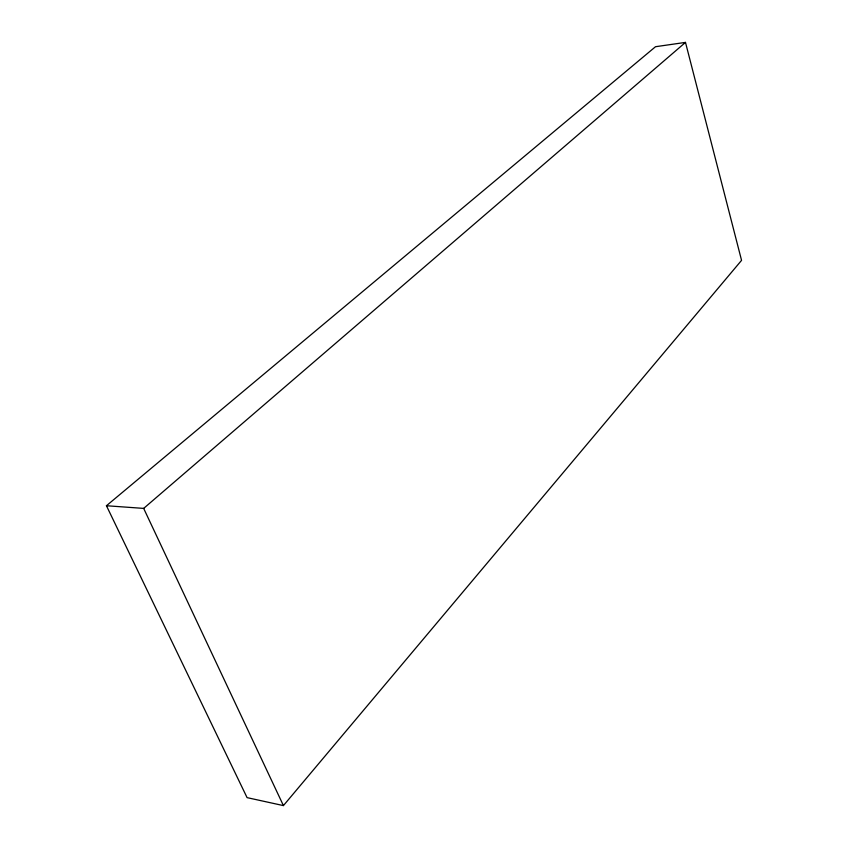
<?xml version="1.0" encoding="UTF-8"?>
<svg xmlns="http://www.w3.org/2000/svg" width="848" height="848" viewBox="0 0 848 848"><rect width="100%" height="100%" fill="white"/><g stroke="black" fill="none" stroke-linecap="round" stroke-linejoin="round"><path stroke-width="1.27" d="M283.423 805.6L741.555 260.357L685.491 42.4L655.515 46.714L106.445 505.737L247.075 797.629L283.423 805.6L143.672 508.397L106.445 505.737M143.672 508.397L685.491 42.4"/></g></svg>
